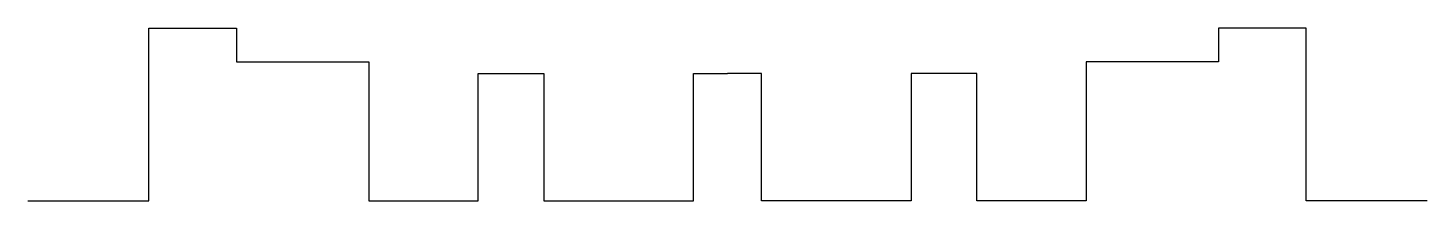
# Model space of a CAD drawing. Extents: x -7.4 to 7.4, y 0 to 1.8.
import ezdxf

# ---------------------------------------------------------------- set-up
doc = ezdxf.new("R2010")
doc.units = 0
doc.layers.add('MODELSKETCH_VISIBLE', color=7, linetype='CONTINUOUS')

msp = doc.modelspace()

# ---------------------------------------------------------------- linework, layer by layer
at = {"layer": 'MODELSKETCH_VISIBLE'}
for p, q in [((-6.133, 1.829), (-5.204, 1.829)), ((-6.133, 0), (-6.133, 1.829)), ((-5.204, 1.829), (-5.204, 1.47)), ((5.204, 1.829), (5.204, 1.47)), ((6.133, 1.829), (5.204, 1.829)), ((6.133, 0), (6.133, 1.829)), ((-5.204, 1.47), (-3.802, 1.47)), ((-3.802, 1.47), (-3.802, 0)), ((-2.641, 0), (-2.641, 1.349)), ((-2.641, 1.349), (-1.945, 1.349)), ((-1.945, 1.349), (-1.945, 0)), ((-0.359, 0), (-0.359, 1.349)), ((-0.359, 1.349), (0, 1.349)), ((0.359, 1.349), (0, 1.349)), ((0.359, 0), (0.359, 1.349)), ((2.641, 1.349), (1.945, 1.349)), ((1.945, 1.349), (1.945, 0)), ((2.641, 0), (2.641, 1.349)), ((5.204, 1.47), (3.802, 1.47)), ((3.802, 1.47), (3.802, 0)), ((-7.413, 0), (-6.133, 0)), ((-3.802, 0), (-2.641, 0)), ((-1.945, 0), (-0.359, 0)), ((1.945, 0), (0.359, 0)), ((3.802, 0), (2.641, 0)), ((7.413, 0), (6.133, 0))]:
    msp.add_line(p, q, dxfattribs=at)

doc.saveas('drawing.dxf')
